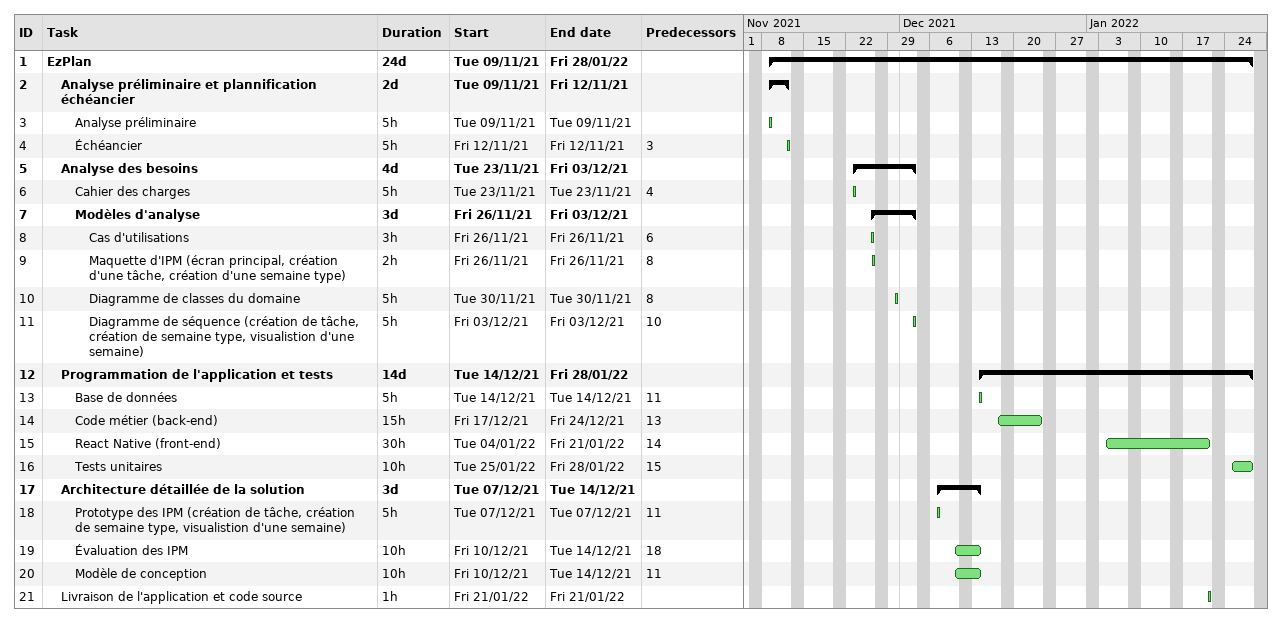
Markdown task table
| ID | Level | Task | Duration | Start | Finish | Predecessors |
|---|---|---|---|---|---|---|
| 1 | 1 | **EzPlan** | 24d | 2021-11-09 | 2022-01-28 |  |
| 2 | 2 | **Analyse préliminaire et plannification échéancier** | 2d | 2021-11-09 | 2021-11-12 |  |
| 3 | 3 | Analyse préliminaire | 5h | 2021-11-09 | 2021-11-09 |  |
| 4 | 3 | Échéancier | 5h | 2021-11-12 | 2021-11-12 | 3 |
| 5 | 2 | **Analyse des besoins** | 4d | 2021-11-23 | 2021-12-03 |  |
| 6 | 3 | Cahier des charges | 5h | 2021-11-23 | 2021-11-23 | 4 |
| 7 | 3 | **Modèles d'analyse** | 3d | 2021-11-26 | 2021-12-03 |  |
| 8 | 4 | Cas d'utilisations | 3h | 2021-11-26 | 2021-11-26 | 6 |
| 9 | 4 | Maquette d'IPM (écran principal, création d'une tâche, création d'une semaine type) | 2h | 2021-11-26 | 2021-11-26 | 8 |
| 10 | 4 | Diagramme de classes du domaine | 5h | 2021-11-30 | 2021-11-30 | 8 |
| 11 | 4 | Diagramme de séquence (création de tâche, création de semaine type, visualistion d'une semaine) | 5h | 2021-12-03 | 2021-12-03 | 10 |
| 12 | 2 | **Programmation de l'application et tests** | 14d | 2021-12-14 | 2022-01-28 |  |
| 13 | 3 | Base de données | 5h | 2021-12-14 | 2021-12-14 | 11 |
| 14 | 3 | Code métier (back-end) | 15h | 2021-12-17 | 2021-12-24 | 13 |
| 15 | 3 | React Native (front-end) | 30h | 2022-01-04 | 2022-01-21 | 14 |
| 16 | 3 | Tests unitaires | 10h | 2022-01-25 | 2022-01-28 | 15 |
| 17 | 2 | **Architecture détaillée de la solution** | 3d | 2021-12-07 | 2021-12-14 |  |
| 18 | 3 | Prototype des IPM (création de tâche, création de semaine type, visualistion d'une semaine) | 5h | 2021-12-07 | 2021-12-07 | 11 |
| 19 | 3 | Évaluation des IPM | 10h | 2021-12-10 | 2021-12-14 | 18 |
| 20 | 3 | Modèle de conception | 10h | 2021-12-10 | 2021-12-14 | 11 |
| 21 | 2 | Livraison de l'application et code source | 1h | 2022-01-21 | 2022-01-21 |  |
